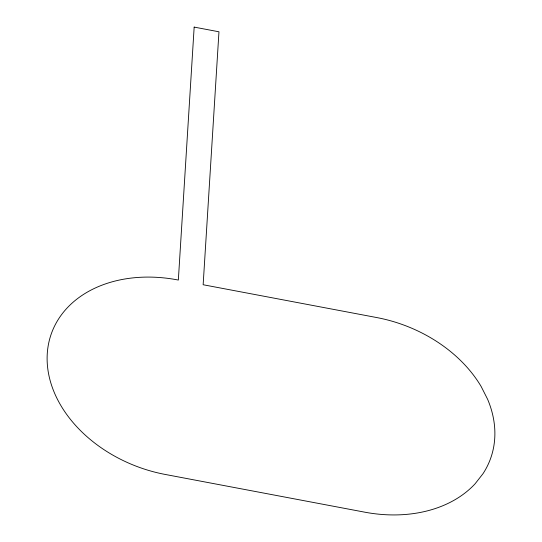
<?xml version="1.0" encoding="UTF-8"?>
<svg xmlns="http://www.w3.org/2000/svg" width="542" height="542" viewBox="0 0 542 542"><rect width="100%" height="100%" fill="white"/><g stroke="black" fill="none" stroke-linecap="round" stroke-linejoin="round"><path stroke-width="0.81" d="M194.165 27.1L178.345 280.058A127.58 95.697 20.3 0 0 47.289 353.33A127.58 95.697 20.3 0 0 165.208 474.446L364.624 512.149A127.58 95.697 20.3 0 0 475.077 483.81L482.963 473.749A127.58 95.697 20.3 0 0 487.617 399.285L481.161 386.521A127.58 95.697 20.3 0 0 376.792 317.565L203.148 284.74L218.968 31.788L194.165 27.1"/></g></svg>
